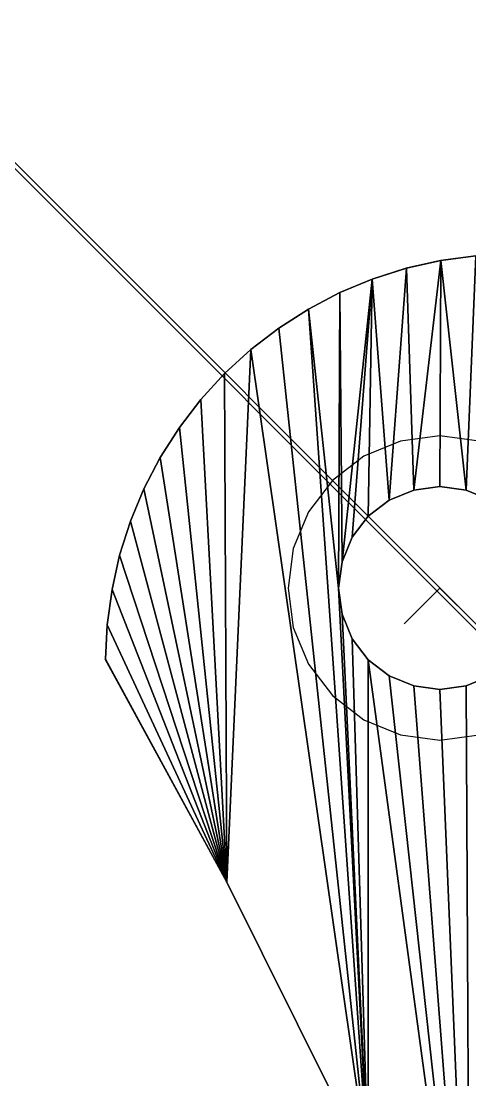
# Model space of a CAD drawing. Header units: metres. Extents: x 0 to 132, y 0 to 132.
# Drawn here: x 46.86 to 49.08, y 80.21 to 85.43 of the extents above; entities that cross this region are included whole.
import ezdxf

# ---------------------------------------------------------------- set-up
doc = ezdxf.new("R2010")
doc.units = ezdxf.units.M

msp = doc.modelspace()

# ---------------------------------------------------------------- linework, layer by layer
at = {"layer": 'Group#119'}
msp.add_line((37.4947, 94.0675, 8), (65.779, 65.7832, 8), dxfattribs=at)
at = {"layer": 'Group#28'}
for p, q in [((49.1065, 84.2704, 6.5), (48.9329, 84.2471, 6.5)), ((48.9329, 84.2471, 6.5), (48.7634, 84.2096, 6.5)), ((48.7634, 84.2096, 6.5), (48.5953, 84.156, 6.5)), ((48.5953, 84.156, 6.5), (48.4354, 84.0897, 6.5)), ((48.4354, 84.0897, 6.5), (48.2811, 84.0085, 6.5)), ((48.2811, 84.0085, 6.5), (48.1336, 83.9147, 6.5)), ((48.1336, 83.9147, 6.5), (47.9958, 83.8089, 6.5)), ((47.9958, 83.8089, 6.5), (47.8659, 83.6914, 6.5)), ((47.8659, 83.6914, 6.5), (47.7492, 83.5619, 6.5)), ((47.7492, 83.5619, 6.5), (47.6431, 83.4244, 6.5)), ((47.6431, 83.4244, 6.5), (47.5493, 83.277, 6.5)), ((47.5493, 83.277, 6.5), (47.468, 83.1224, 6.5)), ((47.468, 83.1224, 6.5), (47.4019, 82.9626, 6.5)), ((47.4019, 82.9626, 6.5), (47.3481, 82.7946, 6.5)), ((47.3481, 82.7946, 6.5), (47.3109, 82.625, 6.5)), ((47.3109, 82.625, 6.5), (47.2875, 82.4513, 6.5)), ((47.2875, 82.4513, 6.5), (47.2779, 82.2817, 6.5)), ((47.8773, 81.1822, 6.5), (47.2779, 82.2817, 6.5)), ((48.576, 79.7819, 6.5), (47.8773, 81.1822, 6.5))]:
    msp.add_line(p, q, dxfattribs=at)
at = {"layer": 'Group#29'}
for p, q in [((48.9295, 83.3827, 8), (48.7354, 83.3572, 8)), ((48.9295, 83.3827, 6.5), (48.7354, 83.3572, 6.5)), ((49.1236, 83.3572, 8), (48.9295, 83.3827, 8)), ((49.1236, 83.3572, 6.5), (48.9295, 83.3827, 6.5)), ((48.7354, 83.3572, 8), (48.5545, 83.2822, 8)), ((48.7354, 83.3572, 6.5), (48.5545, 83.2822, 6.5)), ((48.5545, 83.2822, 8), (48.3991, 83.163, 8)), ((48.5545, 83.2822, 6.5), (48.3991, 83.163, 6.5)), ((48.3991, 83.163, 8), (48.2799, 83.0077, 8)), ((48.3991, 83.163, 6.5), (48.2799, 83.0077, 6.5)), ((48.2799, 83.0077, 8), (48.205, 82.8268, 8)), ((48.2799, 83.0077, 6.5), (48.205, 82.8268, 6.5)), ((48.205, 82.8268, 8), (48.1795, 82.6327, 8)), ((48.205, 82.8268, 6.5), (48.1795, 82.6327, 6.5)), ((48.1795, 82.6327, 8), (48.205, 82.4386, 8)), ((48.1795, 82.6327, 6.5), (48.205, 82.4386, 6.5)), ((48.9295, 82.6327, 8), (48.7527, 82.4559, 8)), ((48.9295, 82.6327, 8), (49.1062, 82.4559, 8)), ((48.205, 82.4386, 8), (48.2799, 82.2577, 8)), ((48.205, 82.4386, 6.5), (48.2799, 82.2577, 6.5)), ((48.2799, 82.2577, 8), (48.3991, 82.1024, 8)), ((48.2799, 82.2577, 6.5), (48.3991, 82.1024, 6.5)), ((48.3991, 82.1024, 8), (48.5545, 81.9832, 8)), ((48.3991, 82.1024, 6.5), (48.5545, 81.9832, 6.5)), ((48.5545, 81.9832, 8), (48.7354, 81.9083, 8)), ((48.5545, 81.9832, 6.5), (48.7354, 81.9083, 6.5)), ((48.7354, 81.9083, 8), (48.9295, 81.8827, 8)), ((48.7354, 81.9083, 6.5), (48.9295, 81.8827, 6.5)), ((48.9295, 81.8827, 8), (49.1236, 81.9083, 8)), ((48.9295, 81.8827, 6.5), (49.1236, 81.9083, 6.5))]:
    msp.add_line(p, q, dxfattribs=at)
at = {"layer": 'Group#32'}
msp.add_line((37.4816, 94.0503, 8), (65.7659, 65.7659, 8), dxfattribs=at)
at = {"layer": 'Group#5'}
for p, q in [((49.1065, 84.2704, 8), (48.9331, 84.2471, 8)), ((48.9331, 84.2471, 8), (48.7637, 84.2096, 8)), ((48.7637, 84.2096, 8), (48.5955, 84.156, 8)), ((48.5955, 84.156, 8), (48.4356, 84.0897, 8)), ((48.4356, 84.0897, 8), (48.2814, 84.0085, 8)), ((48.2814, 84.0085, 8), (48.134, 83.9147, 8)), ((48.134, 83.9147, 8), (47.996, 83.8089, 8)), ((47.996, 83.8089, 8), (47.8666, 83.6914, 8)), ((47.8666, 83.6914, 8), (47.7495, 83.5619, 8)), ((47.7495, 83.5619, 8), (47.6432, 83.4244, 8)), ((47.6432, 83.4244, 8), (47.5493, 83.277, 8)), ((47.5493, 83.277, 8), (47.4682, 83.1224, 8)), ((47.4682, 83.1224, 8), (47.4019, 82.9626, 8)), ((47.4019, 82.9626, 8), (47.3483, 82.7946, 8)), ((47.3483, 82.7946, 8), (47.3113, 82.625, 8)), ((47.3113, 82.625, 8), (47.2877, 82.4513, 8)), ((47.2877, 82.4513, 8), (47.2782, 82.2817, 8)), ((47.8775, 81.1822, 8), (47.2782, 82.2817, 8)), ((48.575, 79.7819, 8), (47.8775, 81.1822, 8))]:
    msp.add_line(p, q, dxfattribs=at)

# ---------------------------------------------------------------- meshes
at = {"layer": 'Group#103'}
mesh = msp.add_polyface(dxfattribs=at)
corners = [(49.0589, 83.1157, 6.5), (48.9331, 84.2471, 6.5), (49.1065, 84.2704, 6.5), (49.1795, 83.0657, 6.5), (49.2791, 84.2788, 6.5), (49.283, 82.9863, 6.5), (50.3786, 83.679, 6.5), (49.3625, 82.8827, 6.5), (49.4124, 82.7621, 6.5), (49.4295, 82.6327, 6.5), (49.7764, 76.5822, 6.5), (50.1762, 75.08, 6.5), (50.3759, 74.1815, 6.5), (50.5769, 72.9828, 6.5), (51.7789, 82.9805, 6.5), (50.6765, 72.2813, 6.5), (50.7785, 71.1691, 6.5), (50.7785, 70.9984, 6.5), (50.7785, 60.5693, 6.5), (52.9776, 49.0764, 6.5), (51.7789, 82.7795, 6.5), (51.7813, 82.7364, 6.5), (59.2765, 50.6763, 6.5), (59.7795, 82.2793, 6.5), (59.7795, 81.779, 6.5), (63.8589, 48.8394, 6.5), (63.8589, 82.7189, 6.5), (64.0186, 83.0289, 6.5), (64.0186, 48.5293, 6.5), (64.1097, 83.2494, 6.5), (64.1097, 48.3088, 6.5), (64.2087, 83.5386, 6.5), (64.2087, 48.0194, 6.5), (64.3491, 84.0802, 6.5), (64.3491, 47.4779, 6.5), (64.4582, 84.5804, 6.5), (64.4582, 46.9776, 6.5), (64.5188, 84.9, 6.5), (64.5188, 46.6579, 6.5), (64.5877, 85.3092, 6.5), (49.0762, 78.5804, 6.5), (49.0589, 82.1498, 6.5), (49.1795, 82.1997, 6.5), (49.3754, 77.7813, 6.5), (49.283, 82.2792, 6.5), (49.3625, 82.3827, 6.5), (49.4124, 82.5033, 6.5)]
mesh.append_faces([[corners[k] for k in face] for face in [(0, 2, 3), (3, 4, 5), (5, 6, 7), (7, 6, 8), (8, 6, 9), (10, 6, 11), (11, 6, 12), (12, 6, 13), (13, 14, 15), (15, 14, 16), (16, 14, 17), (40, 42, 43), (43, 46, 10)]], dxfattribs={"vtx0": -1, "vtx1": -1})
mesh.append_faces([[corners[k] for k in face] for face in [(9, 6, 10), (17, 14, 18)]], dxfattribs={"vtx0": -1, "vtx1": -1, "vtx2": -1})
mesh.append_faces([[corners[k] for k in face] for face in [(0, 1, 2), (3, 2, 4), (5, 4, 6), (13, 6, 14), (19, 20, 21), (22, 23, 24), (25, 26, 27), (28, 27, 29), (30, 29, 31), (32, 31, 33), (34, 33, 35), (36, 35, 37), (38, 37, 39), (40, 41, 42), (43, 42, 44), (43, 44, 45), (43, 45, 46), (10, 46, 9)]], dxfattribs={"vtx0": -1, "vtx2": -1})
mesh = msp.add_polyface(dxfattribs=at)
corners = [(49.0589, 82.1498, 8), (49.0762, 78.5804, 8), (49.1795, 82.1997, 8), (49.3754, 77.7813, 8), (49.283, 82.2792, 8), (49.3625, 82.3827, 8), (49.4124, 82.5033, 8), (49.7764, 76.5822, 8), (49.4295, 82.6327, 8), (64.0186, 83.0289, 8), (64.1097, 48.3088, 8), (64.1097, 83.2494, 8), (64.2087, 48.0194, 8), (64.2087, 83.5386, 8), (64.3491, 47.4779, 8), (64.3491, 84.0802, 8), (64.4582, 46.9776, 8), (64.4582, 84.5804, 8), (64.5188, 46.6579, 8), (64.5188, 84.9, 8), (64.5877, 46.2486, 8), (64.5877, 85.3092, 8), (51.7789, 82.7795, 8), (52.9776, 49.0764, 8), (51.7813, 82.7364, 8), (51.7856, 82.6923, 8), (51.7965, 82.6525, 8), (51.8092, 82.6098, 8), (59.7795, 82.2793, 8), (59.2765, 50.6763, 8), (59.7795, 81.779, 8), (48.9331, 84.2471, 8), (49.0589, 83.1157, 8), (49.1065, 84.2704, 8), (49.1795, 83.0657, 8), (49.2791, 84.2788, 8), (49.283, 82.9863, 8), (50.3786, 83.679, 8), (49.3625, 82.8827, 8), (49.4124, 82.7621, 8), (50.1762, 75.08, 8), (50.3759, 74.1815, 8), (50.5769, 72.9828, 8), (51.7789, 82.9805, 8), (50.6765, 72.2813, 8), (50.7785, 71.1691, 8)]
mesh.append_faces([[corners[k] for k in face] for face in [(0, 1, 2), (2, 3, 4), (4, 3, 5), (5, 3, 6), (6, 7, 8), (9, 10, 11), (11, 12, 13), (13, 14, 15), (15, 16, 17), (17, 18, 19), (19, 20, 21), (22, 23, 24), (24, 23, 25), (25, 23, 26), (26, 23, 27), (28, 29, 30), (31, 32, 33), (33, 34, 35), (35, 36, 37), (37, 42, 43)]], dxfattribs={"vtx0": -1, "vtx1": -1})
mesh.append_faces([[corners[k] for k in face] for face in [(37, 8, 7)]], dxfattribs={"vtx0": -1, "vtx1": -1, "vtx2": -1})
mesh.append_faces([[corners[k] for k in face] for face in [(2, 1, 3), (6, 3, 7), (33, 32, 34), (35, 34, 36), (37, 36, 38), (37, 38, 39), (37, 39, 8), (37, 7, 40), (37, 40, 41), (37, 41, 42), (43, 42, 44), (43, 44, 45)]], dxfattribs={"vtx0": -1, "vtx2": -1})
mesh = msp.add_polyface(dxfattribs=at)
corners = [(48.9331, 84.2471, 8), (49.1065, 84.2704, 6.5), (48.9331, 84.2471, 6.5), (49.1065, 84.2704, 8)]
mesh.append_faces([[corners[k] for k in face] for face in [(0, 1, 2), (1, 0, 3)]], dxfattribs={"vtx0": -1})
mesh = msp.add_polyface(dxfattribs=at)
corners = [(48.4356, 84.0897, 6.5), (48.4295, 82.6327, 6.5), (48.2814, 84.0085, 6.5), (48.4465, 82.7621, 6.5), (48.5955, 84.156, 6.5), (48.4965, 82.8827, 6.5), (48.5759, 82.9863, 6.5), (48.6795, 83.0657, 6.5), (48.7637, 84.2096, 6.5), (48.8001, 83.1157, 6.5), (48.9331, 84.2471, 6.5), (48.9295, 83.1327, 6.5), (49.0589, 83.1157, 6.5), (47.2877, 82.4513, 6.5), (47.8775, 81.1822, 6.5), (47.2782, 82.2817, 6.5), (47.3113, 82.625, 6.5), (47.3483, 82.7946, 6.5), (47.4019, 82.9626, 6.5), (47.4682, 83.1224, 6.5), (47.5493, 83.277, 6.5), (47.6432, 83.4244, 6.5), (47.7495, 83.5619, 6.5), (47.8666, 83.6914, 6.5), (47.996, 83.8089, 6.5), (48.575, 79.7819, 6.5), (48.134, 83.9147, 6.5), (48.4465, 82.5033, 6.5), (48.4965, 82.3827, 6.5), (48.5759, 82.2792, 6.5), (49.0762, 78.5804, 6.5), (48.6795, 82.1997, 6.5), (48.8001, 82.1498, 6.5), (48.9295, 82.1327, 6.5), (49.0589, 82.1498, 6.5)]
mesh.append_faces([[corners[k] for k in face] for face in [(13, 14, 15)]], dxfattribs={"vtx0": -1})
mesh.append_faces([[corners[k] for k in face] for face in [(0, 1, 2), (1, 0, 3), (3, 4, 5), (5, 4, 6), (6, 4, 7), (7, 8, 9), (9, 10, 11), (11, 10, 12), (14, 24, 25), (25, 29, 30)]], dxfattribs={"vtx0": -1, "vtx1": -1})
mesh.append_faces([[corners[k] for k in face] for face in [(25, 2, 1)]], dxfattribs={"vtx0": -1, "vtx1": -1, "vtx2": -1})
mesh.append_faces([[corners[k] for k in face] for face in [(3, 0, 4), (7, 4, 8), (9, 8, 10), (14, 13, 16), (14, 16, 17), (14, 17, 18), (14, 18, 19), (14, 19, 20), (14, 20, 21), (14, 21, 22), (14, 22, 23), (14, 23, 24), (25, 24, 26), (25, 26, 2), (25, 1, 27), (25, 27, 28), (25, 28, 29), (30, 29, 31), (30, 31, 32), (30, 32, 33), (30, 33, 34)]], dxfattribs={"vtx0": -1, "vtx2": -1})
mesh = msp.add_polyface(dxfattribs=at)
corners = [(47.8775, 81.1822, 8), (47.2877, 82.4513, 8), (47.2782, 82.2817, 8), (47.3113, 82.625, 8), (47.3483, 82.7946, 8), (47.4019, 82.9626, 8), (47.4682, 83.1224, 8), (47.5493, 83.277, 8), (47.6432, 83.4244, 8), (47.7495, 83.5619, 8), (47.8666, 83.6914, 8), (47.996, 83.8089, 8), (48.575, 79.7819, 8), (48.134, 83.9147, 8), (48.2814, 84.0085, 8), (48.4295, 82.6327, 8), (48.4465, 82.5033, 8), (48.4965, 82.3827, 8), (48.5759, 82.2792, 8), (49.0762, 78.5804, 8), (48.6795, 82.1997, 8), (48.8001, 82.1498, 8), (48.9295, 82.1327, 8), (49.0589, 82.1498, 8), (48.4356, 84.0897, 8), (48.4465, 82.7621, 8), (48.5955, 84.156, 8), (48.4965, 82.8827, 8), (48.5759, 82.9863, 8), (48.6795, 83.0657, 8), (48.7637, 84.2096, 8), (48.8001, 83.1157, 8), (48.9331, 84.2471, 8), (48.9295, 83.1327, 8), (49.0589, 83.1157, 8)]
mesh.append_faces([[corners[k] for k in face] for face in [(0, 1, 2)]], dxfattribs={"vtx0": -1})
mesh.append_faces([[corners[k] for k in face] for face in [(1, 0, 3), (3, 0, 4), (4, 0, 5), (5, 0, 6), (6, 0, 7), (7, 0, 8), (8, 0, 9), (9, 0, 10), (10, 0, 11), (11, 12, 13), (13, 12, 14), (15, 12, 16), (16, 12, 17), (17, 12, 18), (18, 19, 20), (20, 19, 21), (21, 19, 22), (22, 19, 23), (24, 25, 26), (26, 29, 30), (30, 31, 32)]], dxfattribs={"vtx0": -1, "vtx1": -1})
mesh.append_faces([[corners[k] for k in face] for face in [(14, 12, 15)]], dxfattribs={"vtx0": -1, "vtx1": -1, "vtx2": -1})
mesh.append_faces([[corners[k] for k in face] for face in [(11, 0, 12), (18, 12, 19), (15, 24, 14), (24, 15, 25), (26, 25, 27), (26, 27, 28), (26, 28, 29), (30, 29, 31), (32, 31, 33), (32, 33, 34)]], dxfattribs={"vtx0": -1, "vtx2": -1})
mesh = msp.add_polyface(dxfattribs=at)
corners = [(48.7637, 84.2096, 8), (48.9331, 84.2471, 6.5), (48.7637, 84.2096, 6.5), (48.9331, 84.2471, 8)]
mesh.append_faces([[corners[k] for k in face] for face in [(0, 1, 2), (1, 0, 3)]], dxfattribs={"vtx0": -1})
mesh = msp.add_polyface(dxfattribs=at)
corners = [(48.5955, 84.156, 8), (48.7637, 84.2096, 6.5), (48.5955, 84.156, 6.5), (48.7637, 84.2096, 8)]
mesh.append_faces([[corners[k] for k in face] for face in [(0, 1, 2), (1, 0, 3)]], dxfattribs={"vtx0": -1})
mesh = msp.add_polyface(dxfattribs=at)
corners = [(48.4356, 84.0897, 8), (48.5955, 84.156, 6.5), (48.4356, 84.0897, 6.5), (48.5955, 84.156, 8)]
mesh.append_faces([[corners[k] for k in face] for face in [(0, 1, 2), (1, 0, 3)]], dxfattribs={"vtx0": -1})
mesh = msp.add_polyface(dxfattribs=at)
corners = [(48.2814, 84.0085, 8), (48.4356, 84.0897, 6.5), (48.2814, 84.0085, 6.5), (48.4356, 84.0897, 8)]
mesh.append_faces([[corners[k] for k in face] for face in [(0, 1, 2), (1, 0, 3)]], dxfattribs={"vtx0": -1})
mesh = msp.add_polyface(dxfattribs=at)
corners = [(48.134, 83.9147, 8), (48.2814, 84.0085, 6.5), (48.134, 83.9147, 6.5), (48.2814, 84.0085, 8)]
mesh.append_faces([[corners[k] for k in face] for face in [(0, 1, 2), (1, 0, 3)]], dxfattribs={"vtx0": -1})
mesh = msp.add_polyface(dxfattribs=at)
corners = [(47.996, 83.8089, 8), (48.134, 83.9147, 6.5), (47.996, 83.8089, 6.5), (48.134, 83.9147, 8)]
mesh.append_faces([[corners[k] for k in face] for face in [(0, 1, 2), (1, 0, 3)]], dxfattribs={"vtx0": -1})
mesh = msp.add_polyface(dxfattribs=at)
corners = [(47.8666, 83.6914, 8), (47.996, 83.8089, 6.5), (47.8666, 83.6914, 6.5), (47.996, 83.8089, 8)]
mesh.append_faces([[corners[k] for k in face] for face in [(0, 1, 2), (1, 0, 3)]], dxfattribs={"vtx0": -1})
mesh = msp.add_polyface(dxfattribs=at)
corners = [(47.8666, 83.6914, 8), (47.7495, 83.5619, 6.5), (47.7495, 83.5619, 8), (47.8666, 83.6914, 6.5)]
mesh.append_faces([[corners[k] for k in face] for face in [(0, 1, 2), (1, 0, 3)]], dxfattribs={"vtx0": -1})
mesh = msp.add_polyface(dxfattribs=at)
corners = [(47.7495, 83.5619, 8), (47.6432, 83.4244, 6.5), (47.6432, 83.4244, 8), (47.7495, 83.5619, 6.5)]
mesh.append_faces([[corners[k] for k in face] for face in [(0, 1, 2), (1, 0, 3)]], dxfattribs={"vtx0": -1})
mesh = msp.add_polyface(dxfattribs=at)
corners = [(47.6432, 83.4244, 8), (47.5493, 83.277, 6.5), (47.5493, 83.277, 8), (47.6432, 83.4244, 6.5)]
mesh.append_faces([[corners[k] for k in face] for face in [(0, 1, 2), (1, 0, 3)]], dxfattribs={"vtx0": -1})
mesh = msp.add_polyface(dxfattribs=at)
corners = [(47.5493, 83.277, 8), (47.4682, 83.1224, 6.5), (47.4682, 83.1224, 8), (47.5493, 83.277, 6.5)]
mesh.append_faces([[corners[k] for k in face] for face in [(0, 1, 2), (1, 0, 3)]], dxfattribs={"vtx0": -1})
mesh = msp.add_polyface(dxfattribs=at)
corners = [(47.4682, 83.1224, 8), (47.4019, 82.9626, 6.5), (47.4019, 82.9626, 8), (47.4682, 83.1224, 6.5)]
mesh.append_faces([[corners[k] for k in face] for face in [(0, 1, 2), (1, 0, 3)]], dxfattribs={"vtx0": -1})
mesh = msp.add_polyface(dxfattribs=at)
corners = [(48.9295, 83.1327, 8), (48.8001, 83.1157, 6.5), (48.9295, 83.1327, 6.5), (48.8001, 83.1157, 8)]
mesh.append_faces([[corners[k] for k in face] for face in [(0, 1, 2), (1, 0, 3)]], dxfattribs={"vtx0": -1})
mesh = msp.add_polyface(dxfattribs=at)
corners = [(49.0589, 83.1157, 8), (48.9295, 83.1327, 6.5), (49.0589, 83.1157, 6.5), (48.9295, 83.1327, 8)]
mesh.append_faces([[corners[k] for k in face] for face in [(0, 1, 2), (1, 0, 3)]], dxfattribs={"vtx0": -1})
mesh = msp.add_polyface(dxfattribs=at)
corners = [(48.8001, 83.1157, 8), (48.6795, 83.0657, 6.5), (48.8001, 83.1157, 6.5), (48.6795, 83.0657, 8)]
mesh.append_faces([[corners[k] for k in face] for face in [(0, 1, 2), (1, 0, 3)]], dxfattribs={"vtx0": -1})
mesh = msp.add_polyface(dxfattribs=at)
corners = [(49.1795, 83.0657, 8), (49.0589, 83.1157, 6.5), (49.1795, 83.0657, 6.5), (49.0589, 83.1157, 8)]
mesh.append_faces([[corners[k] for k in face] for face in [(0, 1, 2), (1, 0, 3)]], dxfattribs={"vtx0": -1})
mesh = msp.add_polyface(dxfattribs=at)
corners = [(48.6795, 83.0657, 8), (48.5759, 82.9863, 6.5), (48.6795, 83.0657, 6.5), (48.5759, 82.9863, 8)]
mesh.append_faces([[corners[k] for k in face] for face in [(0, 1, 2), (1, 0, 3)]], dxfattribs={"vtx0": -1})
mesh = msp.add_polyface(dxfattribs=at)
corners = [(47.4019, 82.9626, 8), (47.3483, 82.7946, 6.5), (47.3483, 82.7946, 8), (47.4019, 82.9626, 6.5)]
mesh.append_faces([[corners[k] for k in face] for face in [(0, 1, 2), (1, 0, 3)]], dxfattribs={"vtx0": -1})
mesh = msp.add_polyface(dxfattribs=at)
corners = [(48.4965, 82.8827, 6.5), (48.5759, 82.9863, 8), (48.4965, 82.8827, 8), (48.5759, 82.9863, 6.5)]
mesh.append_faces([[corners[k] for k in face] for face in [(0, 1, 2), (1, 0, 3)]], dxfattribs={"vtx0": -1})
mesh = msp.add_polyface(dxfattribs=at)
corners = [(59.7795, 81.779, 8), (60.3888, 50.7783, 8), (59.7852, 81.6922, 8), (51.8092, 82.6098, 8), (52.9776, 49.0764, 8), (51.8268, 82.5685, 8), (51.8476, 82.5301, 8), (51.8695, 82.4954, 8), (51.8974, 82.4594, 8), (51.9264, 82.4267, 8), (51.9591, 82.3988, 8), (51.9937, 82.3699, 8), (52.0297, 82.348, 8), (52.0681, 82.3271, 8), (52.1081, 82.3096, 8), (52.1522, 82.2968, 8), (52.192, 82.2874, 8), (52.2361, 82.2817, 8), (52.2791, 82.2793, 8), (59.7795, 82.2793, 8), (51.7789, 82.9805, 8), (50.7785, 71.1691, 8), (51.7762, 48.5762, 8), (51.7789, 82.7795, 8), (48.8395, 67.6992, 8), (49.1193, 63.6892, 8), (49.1193, 67.8702, 8), (49.3987, 63.488, 8), (49.3987, 68.0699, 8), (49.6097, 63.3103, 8), (49.6097, 68.2478, 8), (49.7491, 63.178, 8), (49.7491, 68.3801, 8), (49.9198, 63.0002, 8), (49.9198, 68.5579, 8), (50.0493, 62.8486, 8), (50.0493, 68.711, 8), (50.1787, 62.6805, 8), (50.1787, 68.8774, 8), (50.3275, 62.46, 8), (50.3275, 69.0994, 8), (50.4395, 62.2795, 8), (50.4395, 69.2786, 8), (50.529, 62.0989, 8), (50.529, 69.4591, 8), (50.6007, 61.9184, 8), (50.6007, 69.63, 8), (50.6789, 61.629, 8), (50.6789, 69.929, 8), (50.7192, 61.3906, 8), (50.7192, 70.1686, 8), (50.77, 60.9097, 8), (50.77, 70.6484, 8), (50.7785, 60.5693, 8), (50.7785, 70.9984, 8)]
mesh.append_faces([[corners[k] for k in face] for face in [(0, 1, 2), (3, 4, 5), (5, 4, 6), (6, 4, 7), (7, 4, 8), (8, 4, 9), (9, 4, 10), (10, 4, 11), (11, 4, 12), (12, 4, 13), (13, 4, 14), (14, 4, 15), (15, 4, 16), (16, 4, 17), (17, 4, 18), (18, 4, 19), (20, 22, 23), (24, 25, 26), (26, 27, 28), (28, 29, 30), (30, 31, 32), (32, 33, 34), (34, 35, 36), (36, 37, 38), (38, 39, 40), (40, 41, 42), (42, 43, 44), (44, 45, 46), (46, 47, 48), (48, 49, 50), (50, 51, 52), (52, 53, 54)]], dxfattribs={"vtx0": -1, "vtx1": -1})
mesh.append_faces([[corners[k] for k in face] for face in [(20, 21, 22)]], dxfattribs={"vtx0": -1, "vtx1": -1, "vtx2": -1})
mesh = msp.add_polyface(dxfattribs=at)
corners = [(48.4965, 82.8827, 6.5), (48.4465, 82.7621, 8), (48.4465, 82.7621, 6.5), (48.4965, 82.8827, 8)]
mesh.append_faces([[corners[k] for k in face] for face in [(0, 1, 2), (1, 0, 3)]], dxfattribs={"vtx0": -1})
mesh = msp.add_polyface(dxfattribs=at)
corners = [(47.3483, 82.7946, 8), (47.3113, 82.625, 6.5), (47.3113, 82.625, 8), (47.3483, 82.7946, 6.5)]
mesh.append_faces([[corners[k] for k in face] for face in [(0, 1, 2), (1, 0, 3)]], dxfattribs={"vtx0": -1})
mesh = msp.add_polyface(dxfattribs=at)
corners = [(48.4295, 82.6327, 6.5), (48.4465, 82.7621, 8), (48.4295, 82.6327, 8), (48.4465, 82.7621, 6.5)]
mesh.append_faces([[corners[k] for k in face] for face in [(0, 1, 2), (1, 0, 3)]], dxfattribs={"vtx0": -1})
mesh = msp.add_polyface(dxfattribs=at)
corners = [(47.3113, 82.625, 8), (47.2877, 82.4513, 6.5), (47.2877, 82.4513, 8), (47.3113, 82.625, 6.5)]
mesh.append_faces([[corners[k] for k in face] for face in [(0, 1, 2), (1, 0, 3)]], dxfattribs={"vtx0": -1})
mesh = msp.add_polyface(dxfattribs=at)
corners = [(48.4295, 82.6327, 6.5), (48.4465, 82.5033, 8), (48.4465, 82.5033, 6.5), (48.4295, 82.6327, 8)]
mesh.append_faces([[corners[k] for k in face] for face in [(0, 1, 2), (1, 0, 3)]], dxfattribs={"vtx0": -1})
mesh = msp.add_polyface(dxfattribs=at)
corners = [(48.4965, 82.3827, 6.5), (48.4465, 82.5033, 8), (48.4965, 82.3827, 8), (48.4465, 82.5033, 6.5)]
mesh.append_faces([[corners[k] for k in face] for face in [(0, 1, 2), (1, 0, 3)]], dxfattribs={"vtx0": -1})
mesh = msp.add_polyface(dxfattribs=at)
corners = [(47.2877, 82.4513, 8), (47.2782, 82.2817, 6.5), (47.2782, 82.2817, 8), (47.2877, 82.4513, 6.5)]
mesh.append_faces([[corners[k] for k in face] for face in [(0, 1, 2), (1, 0, 3)]], dxfattribs={"vtx0": -1})
mesh = msp.add_polyface(dxfattribs=at)
corners = [(48.4965, 82.3827, 6.5), (48.5759, 82.2792, 8), (48.5759, 82.2792, 6.5), (48.4965, 82.3827, 8)]
mesh.append_faces([[corners[k] for k in face] for face in [(0, 1, 2), (1, 0, 3)]], dxfattribs={"vtx0": -1})
mesh = msp.add_polyface(dxfattribs=at)
corners = [(47.2782, 82.2817, 8), (47.8775, 81.1822, 6.5), (47.8775, 81.1822, 8), (47.2782, 82.2817, 6.5)]
mesh.append_faces([[corners[k] for k in face] for face in [(0, 1, 2), (1, 0, 3)]], dxfattribs={"vtx0": -1})
mesh = msp.add_polyface(dxfattribs=at)
corners = [(48.5759, 82.2792, 8), (48.6795, 82.1997, 6.5), (48.5759, 82.2792, 6.5), (48.6795, 82.1997, 8)]
mesh.append_faces([[corners[k] for k in face] for face in [(0, 1, 2), (1, 0, 3)]], dxfattribs={"vtx0": -1})
mesh = msp.add_polyface(dxfattribs=at)
corners = [(48.6795, 82.1997, 8), (48.8001, 82.1498, 6.5), (48.6795, 82.1997, 6.5), (48.8001, 82.1498, 8)]
mesh.append_faces([[corners[k] for k in face] for face in [(0, 1, 2), (1, 0, 3)]], dxfattribs={"vtx0": -1})
mesh = msp.add_polyface(dxfattribs=at)
corners = [(49.0589, 82.1498, 8), (49.1795, 82.1997, 6.5), (49.0589, 82.1498, 6.5), (49.1795, 82.1997, 8)]
mesh.append_faces([[corners[k] for k in face] for face in [(0, 1, 2), (1, 0, 3)]], dxfattribs={"vtx0": -1})
mesh = msp.add_polyface(dxfattribs=at)
corners = [(48.8001, 82.1498, 8), (48.9295, 82.1327, 6.5), (48.8001, 82.1498, 6.5), (48.9295, 82.1327, 8)]
mesh.append_faces([[corners[k] for k in face] for face in [(0, 1, 2), (1, 0, 3)]], dxfattribs={"vtx0": -1})
mesh = msp.add_polyface(dxfattribs=at)
corners = [(48.9295, 82.1327, 8), (49.0589, 82.1498, 6.5), (48.9295, 82.1327, 6.5), (49.0589, 82.1498, 8)]
mesh.append_faces([[corners[k] for k in face] for face in [(0, 1, 2), (1, 0, 3)]], dxfattribs={"vtx0": -1})
mesh = msp.add_polyface(dxfattribs=at)
corners = [(47.8775, 81.1822, 8), (48.575, 79.7819, 6.5), (48.575, 79.7819, 8), (47.8775, 81.1822, 6.5)]
mesh.append_faces([[corners[k] for k in face] for face in [(0, 1, 2), (1, 0, 3)]], dxfattribs={"vtx0": -1})
at = {"layer": 'Group#29'}
mesh = msp.add_polyface(dxfattribs=at)
corners = [(48.9295, 83.1327, 6.5), (48.8001, 83.1157, 8), (48.8001, 83.1157, 6.5), (48.9295, 83.1327, 8)]
mesh.append_faces([[corners[k] for k in face] for face in [(0, 1, 2), (1, 0, 3)]], dxfattribs={"vtx0": -1})
mesh = msp.add_polyface(dxfattribs=at)
corners = [(49.0589, 83.1157, 6.5), (48.9295, 83.1327, 8), (48.9295, 83.1327, 6.5), (49.0589, 83.1157, 8)]
mesh.append_faces([[corners[k] for k in face] for face in [(0, 1, 2), (1, 0, 3)]], dxfattribs={"vtx0": -1})
mesh = msp.add_polyface(dxfattribs=at)
corners = [(48.6795, 83.0657, 6.5), (48.8001, 83.1157, 8), (48.6795, 83.0657, 8), (48.8001, 83.1157, 6.5)]
mesh.append_faces([[corners[k] for k in face] for face in [(0, 1, 2), (1, 0, 3)]], dxfattribs={"vtx0": -1})
mesh = msp.add_polyface(dxfattribs=at)
corners = [(49.1795, 83.0657, 6.5), (49.0589, 83.1157, 8), (49.0589, 83.1157, 6.5), (49.1795, 83.0657, 8)]
mesh.append_faces([[corners[k] for k in face] for face in [(0, 1, 2), (1, 0, 3)]], dxfattribs={"vtx0": -1})
mesh = msp.add_polyface(dxfattribs=at)
corners = [(48.6795, 83.0657, 6.5), (48.5759, 82.9863, 8), (48.5759, 82.9863, 6.5), (48.6795, 83.0657, 8)]
mesh.append_faces([[corners[k] for k in face] for face in [(0, 1, 2), (1, 0, 3)]], dxfattribs={"vtx0": -1})
mesh = msp.add_polyface(dxfattribs=at)
corners = [(48.5759, 82.9863, 6.5), (48.4965, 82.8827, 8), (48.4965, 82.8827, 6.5), (48.5759, 82.9863, 8)]
mesh.append_faces([[corners[k] for k in face] for face in [(0, 1, 2), (1, 0, 3)]], dxfattribs={"vtx0": -1})
mesh = msp.add_polyface(dxfattribs=at)
corners = [(48.4965, 82.8827, 8), (48.4465, 82.7621, 6.5), (48.4965, 82.8827, 6.5), (48.4465, 82.7621, 8)]
mesh.append_faces([[corners[k] for k in face] for face in [(0, 1, 2), (1, 0, 3)]], dxfattribs={"vtx0": -1})
mesh = msp.add_polyface(dxfattribs=at)
corners = [(48.4465, 82.7621, 8), (48.4295, 82.6327, 6.5), (48.4465, 82.7621, 6.5), (48.4295, 82.6327, 8)]
mesh.append_faces([[corners[k] for k in face] for face in [(0, 1, 2), (1, 0, 3)]], dxfattribs={"vtx0": -1})
mesh = msp.add_polyface(dxfattribs=at)
corners = [(48.4295, 82.6327, 8), (48.4465, 82.5033, 6.5), (48.4295, 82.6327, 6.5), (48.4465, 82.5033, 8)]
mesh.append_faces([[corners[k] for k in face] for face in [(0, 1, 2), (1, 0, 3)]], dxfattribs={"vtx0": -1})
mesh = msp.add_polyface(dxfattribs=at)
corners = [(48.4465, 82.5033, 8), (48.4965, 82.3827, 6.5), (48.4465, 82.5033, 6.5), (48.4965, 82.3827, 8)]
mesh.append_faces([[corners[k] for k in face] for face in [(0, 1, 2), (1, 0, 3)]], dxfattribs={"vtx0": -1})
mesh = msp.add_polyface(dxfattribs=at)
corners = [(48.4965, 82.3827, 8), (48.5759, 82.2792, 6.5), (48.4965, 82.3827, 6.5), (48.5759, 82.2792, 8)]
mesh.append_faces([[corners[k] for k in face] for face in [(0, 1, 2), (1, 0, 3)]], dxfattribs={"vtx0": -1})
mesh = msp.add_polyface(dxfattribs=at)
corners = [(48.5759, 82.2792, 8), (48.6795, 82.1997, 6.5), (48.5759, 82.2792, 6.5), (48.6795, 82.1997, 8)]
mesh.append_faces([[corners[k] for k in face] for face in [(0, 1, 2), (1, 0, 3)]], dxfattribs={"vtx0": -1})
mesh = msp.add_polyface(dxfattribs=at)
corners = [(48.6795, 82.1997, 8), (48.8001, 82.1498, 6.5), (48.6795, 82.1997, 6.5), (48.8001, 82.1498, 8)]
mesh.append_faces([[corners[k] for k in face] for face in [(0, 1, 2), (1, 0, 3)]], dxfattribs={"vtx0": -1})
mesh = msp.add_polyface(dxfattribs=at)
corners = [(49.1795, 82.1997, 8), (49.0589, 82.1498, 6.5), (49.0589, 82.1498, 8), (49.1795, 82.1997, 6.5)]
mesh.append_faces([[corners[k] for k in face] for face in [(0, 1, 2), (1, 0, 3)]], dxfattribs={"vtx0": -1})
mesh = msp.add_polyface(dxfattribs=at)
corners = [(48.8001, 82.1498, 8), (48.9295, 82.1327, 6.5), (48.8001, 82.1498, 6.5), (48.9295, 82.1327, 8)]
mesh.append_faces([[corners[k] for k in face] for face in [(0, 1, 2), (1, 0, 3)]], dxfattribs={"vtx0": -1})
mesh = msp.add_polyface(dxfattribs=at)
corners = [(49.0589, 82.1498, 8), (48.9295, 82.1327, 6.5), (48.9295, 82.1327, 8), (49.0589, 82.1498, 6.5)]
mesh.append_faces([[corners[k] for k in face] for face in [(0, 1, 2), (1, 0, 3)]], dxfattribs={"vtx0": -1})

doc.saveas('drawing.dxf')
